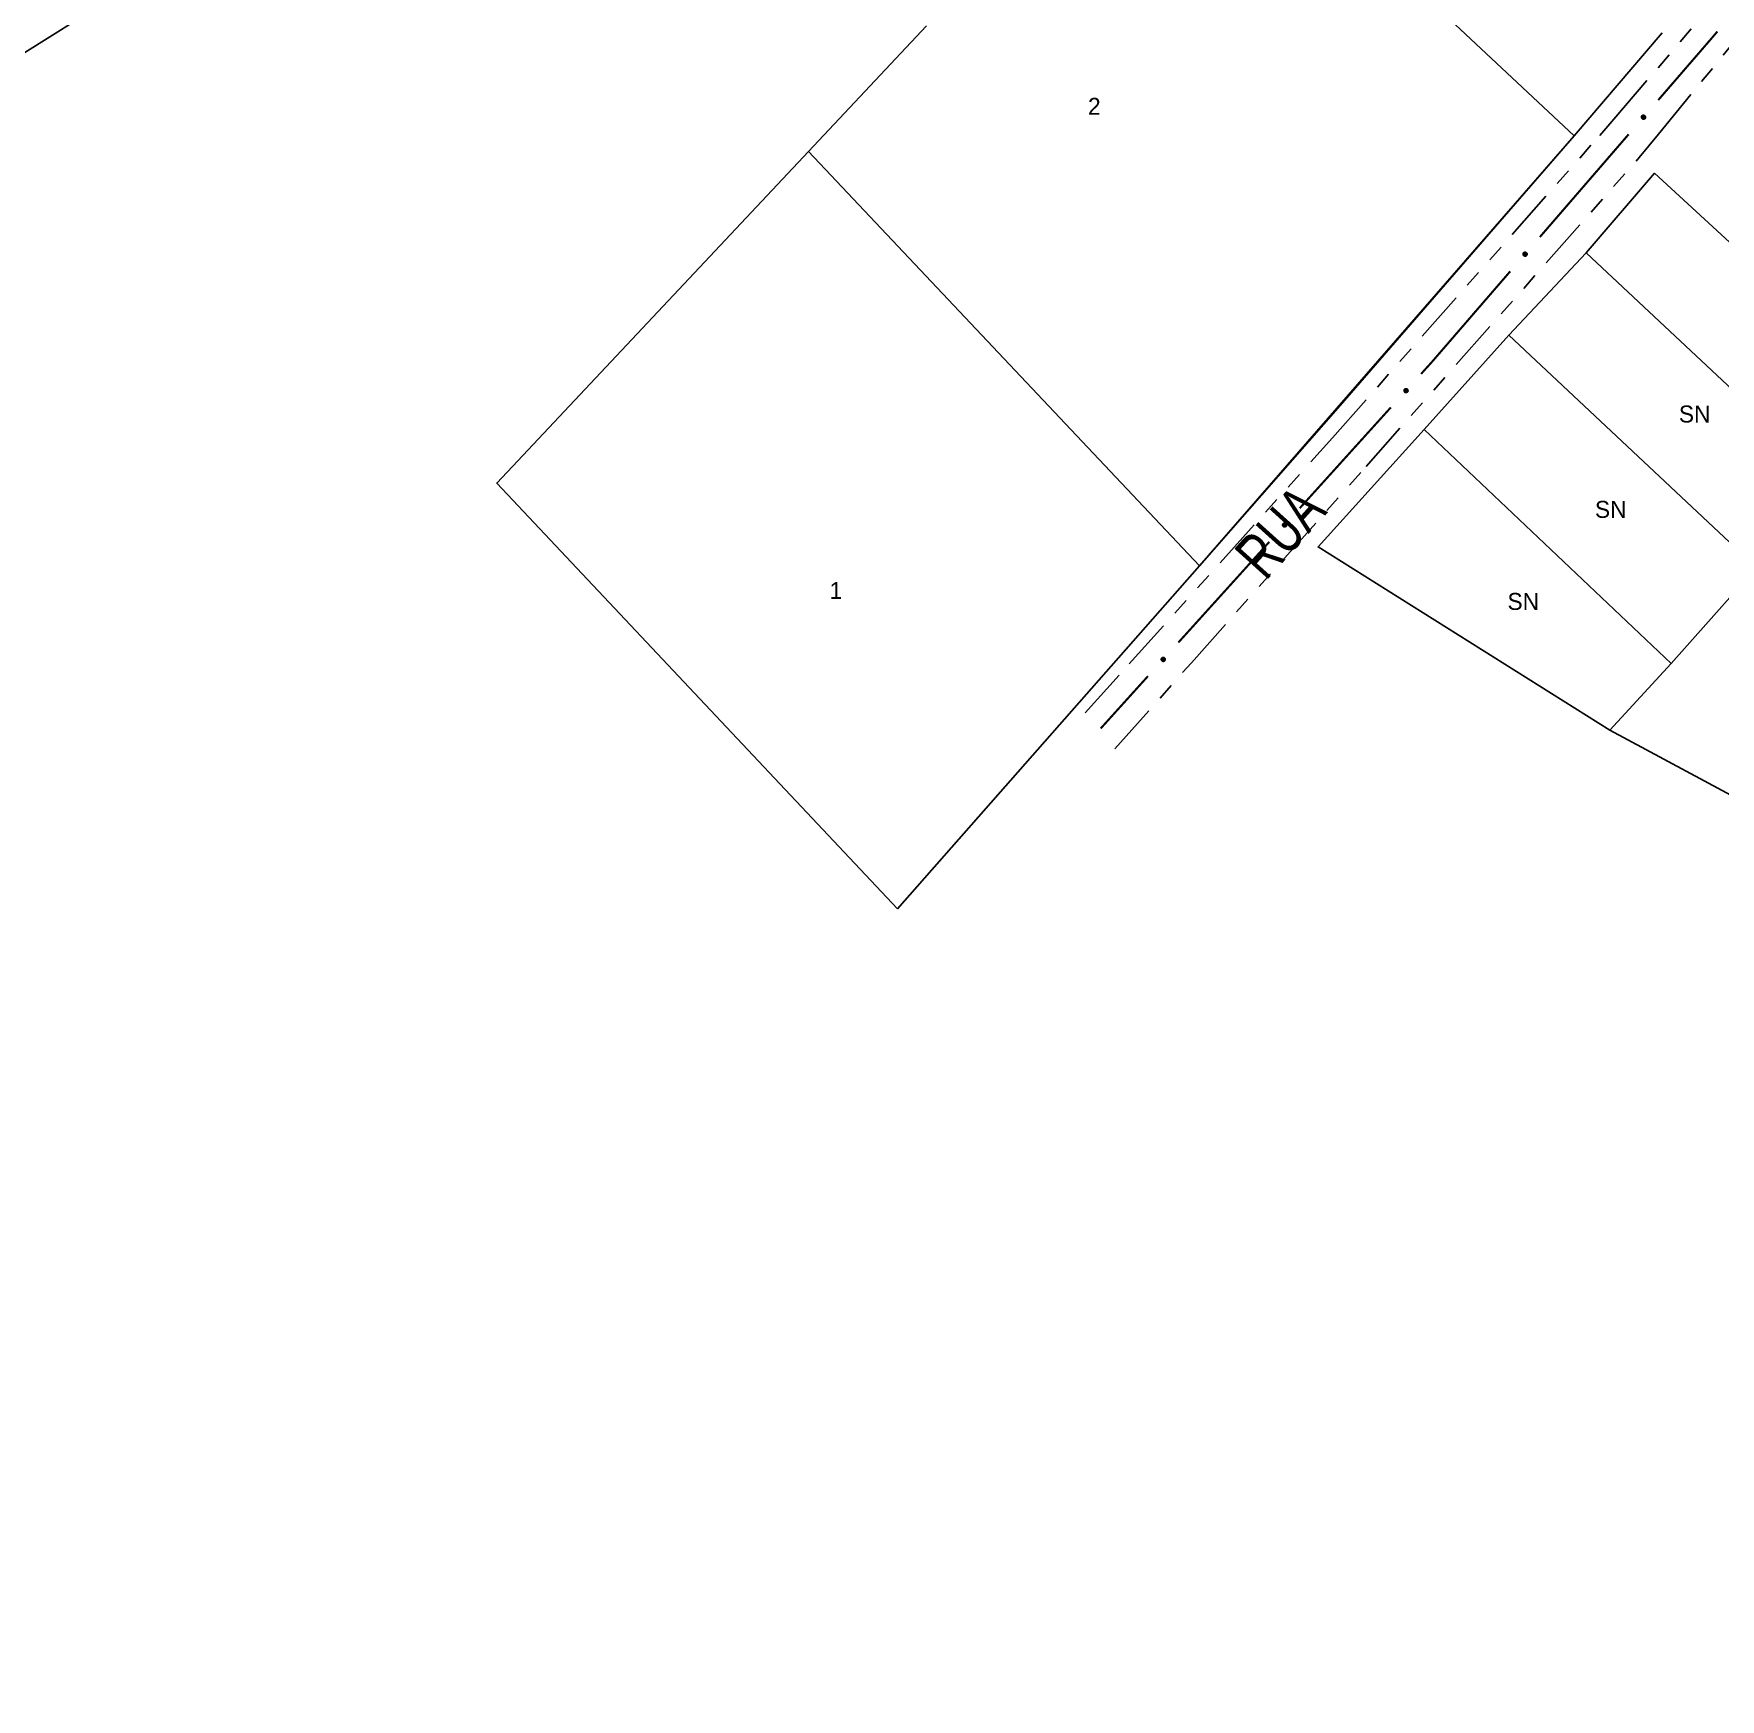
# Model space of a CAD drawing. Extents: x 209193 to 212081, y 4877574 to 4880493.
# Drawn here: x 210200.9 to 210349.9, y 4878246.1 to 4878393.2 of the extents above; entities that cross this region are included whole.
import ezdxf
from ezdxf.enums import TextEntityAlignment as Align

# ---------------------------------------------------------------- set-up
doc = ezdxf.new("R2010")
doc.units = 0
doc.header["$LTSCALE"] = 1.5
doc.header["$MEASUREMENT"] = 0
doc.linetypes.add('TRACO_25', pattern=[8, 3, -1, 1, -1, 1, -1])
for name, color, linetype in [('CD_MALHA_LOTES', 7, 'CONTINUOUS'), ('RU-QUADRA', 210, 'CONTINUOUS'), ('SV-EIXO-RUA-N-PAV', 6, 'CONTINUOUS'), ('SV-RUA-NAO-PAV', 7, 'CONTINUOUS'), ('SV-TXT-RUA-N-PAV', 7, 'CONTINUOUS'), ('Th_NmrPort', 1, 'CONTINUOUS')]:
    doc.layers.add(name, color=color, linetype=linetype)
doc.styles.add('ARIAL', font='ARIAL.SHX')

msp = doc.modelspace()

# ---------------------------------------------------------------- linework, layer by layer
at = {"layer": 'CD_MALHA_LOTES', "linetype": 'Continuous', "flags": 128}
for points in [[(210337.037373, 4878384.208696), (210309.139873, 4878410.33707)], [(210209.463265, 4878397.442204), (210197.700536, 4878390.053616)], [(210269.405227, 4878382.850833), (210279.816759, 4878393.928219)], [(210344.80652, 4878393.334804), (210337.037373, 4878384.208696)], [(210337.037373, 4878384.208696), (210303.927404, 4878346.238273)], [(210241.84669, 4878353.529832), (210269.405227, 4878382.850833)], [(210303.927404, 4878346.238273), (210269.405227, 4878382.850833)], [(210338.087798, 4878373.892068), (210344.13, 4878380.91)], [(210344.13, 4878380.91), (210366.195893, 4878360.587984)], [(210331.249518, 4878366.595635), (210338.087798, 4878373.892068)], [(210359.830745, 4878353.514391), (210338.087798, 4878373.892068)], [(210323.771741, 4878358.285415), (210331.249518, 4878366.595635)], [(210353.141226, 4878346.078538), (210331.249518, 4878366.595635)], [(210314.405803, 4878347.894836), (210323.771741, 4878358.285415)], [(210345.585508, 4878337.597462), (210323.771741, 4878358.285415)], [(210277.252698, 4878315.920468), (210241.84669, 4878353.529832)], [(210340.176206, 4878331.689522), (210314.405803, 4878347.894836)], [(210303.927404, 4878346.238273), (210277.252698, 4878315.920468)], [(210345.585508, 4878337.597462), (210353.141226, 4878346.078538)], [(210340.176206, 4878331.689522), (210345.585508, 4878337.597462)], [(210350.100151, 4878326.359533), (210340.176206, 4878331.689522)]]:
    msp.add_lwpolyline(points, dxfattribs=at)
at = {"layer": 'RU-QUADRA', "linetype": 'Continuous', "flags": 128}
for points in [[(210197.700536, 4878390.053616), (210209.463265, 4878397.442204)], [(210279.816759, 4878393.928219), (210269.405227, 4878382.850833), (210241.84669, 4878353.529832), (210277.252698, 4878315.920468), (210303.927404, 4878346.238273), (210316.34607, 4878360.38807), (210337.037373, 4878384.208696), (210344.80652, 4878393.334804)]]:
    msp.add_lwpolyline(points, dxfattribs=at)
msp.add_lwpolyline([(210413.639214, 4878292.233738), (210393.775881, 4878302.90201), (210376.985106, 4878311.920062), (210368.312631, 4878316.577907), (210359.315183, 4878321.41029), (210350.100151, 4878326.359533), (210340.176206, 4878331.689522), (210314.405803, 4878347.894836), (210323.771741, 4878358.285415), (210331.249518, 4878366.595635), (210338.087798, 4878373.892068), (210344.13, 4878380.91), (210366.195893, 4878360.587984), (210374.370571, 4878353.227642), (210381.598545, 4878346.315956), (210388.945253, 4878339.532871), (210396.291961, 4878332.749785), (210409.516035, 4878320.540231), (210425.691048, 4878305.625814)], close=True, dxfattribs=at)
at = {"layer": 'SV-EIXO-RUA-N-PAV', "const_width": 0.18}
for points in [[(210349.293826, 4878392.982984), (210344.454567, 4878387.381637)], [(210349.678686, 4878393.440335), (210349.293826, 4878392.982984)], [(210341.839551, 4878384.354808), (210333.994505, 4878375.274321)], [(210331.379489, 4878372.247492), (210324.84195, 4878364.680419)], [(210324.465104, 4878364.244227), (210323.510794, 4878363.187898)], [(210324.84195, 4878364.680419), (210324.465104, 4878364.244227)], [(210320.829331, 4878360.219774), (210312.784941, 4878351.315405)], [(210310.103478, 4878348.347282), (210302.059088, 4878339.442913)], [(210299.377625, 4878336.47479), (210295.35543, 4878332.022605)], [(210295.35543, 4878332.022605), (210295.205009, 4878331.856104)]]:
    msp.add_lwpolyline(points, dxfattribs=at)
at = {"layer": 'SV-EIXO-RUA-N-PAV'}
for points in [[(210343.324289, 4878385.904981), (210343.328541, 4878385.856257), (210343.322231, 4878385.813513), (210343.306708, 4878385.779376), (210343.285124, 4878385.752788), (210343.259979, 4878385.728073), (210343.229131, 4878385.708749), (210343.190142, 4878385.694885), (210343.141296, 4878385.690278), (210343.097933, 4878385.699619), (210343.063651, 4878385.713048), (210343.034631, 4878385.733958), (210343.011031, 4878385.758787), (210342.992018, 4878385.791494), (210342.978354, 4878385.831143), (210342.97491, 4878385.880372), (210342.981383, 4878385.922235), (210342.997265, 4878385.954859), (210343.018471, 4878385.983902), (210343.044444, 4878386.008825), (210343.074835, 4878386.02762), (210343.11478, 4878386.041305), (210343.163414, 4878386.044061), (210343.205241, 4878386.038081), (210343.23808, 4878386.022662), (210343.266202, 4878386.00114), (210343.291297, 4878385.976222), (210343.312013, 4878385.946021), (210343.324289, 4878385.904981)], [(210332.864227, 4878373.797665), (210332.868479, 4878373.748941), (210332.862169, 4878373.706197), (210332.846645, 4878373.67206), (210332.825062, 4878373.645472), (210332.799917, 4878373.620757), (210332.769069, 4878373.601433), (210332.73008, 4878373.587569), (210332.681234, 4878373.582962), (210332.637871, 4878373.592303), (210332.603589, 4878373.605732), (210332.574568, 4878373.626642), (210332.550969, 4878373.651471), (210332.531956, 4878373.684178), (210332.518292, 4878373.723827), (210332.514848, 4878373.773056), (210332.521321, 4878373.814919), (210332.537203, 4878373.847543), (210332.558409, 4878373.876586), (210332.584382, 4878373.901509), (210332.614773, 4878373.920304), (210332.654718, 4878373.933989), (210332.703352, 4878373.936745), (210332.745179, 4878373.930765), (210332.778018, 4878373.915345), (210332.80614, 4878373.893824), (210332.831235, 4878373.868906), (210332.851951, 4878373.838705), (210332.864227, 4878373.797665)], [(210322.348064, 4878361.736657), (210322.351235, 4878361.687852), (210322.343979, 4878361.645257), (210322.327703, 4878361.611473), (210322.305535, 4878361.58537), (210322.279849, 4878361.561219), (210322.24858, 4878361.542583), (210322.209293, 4878361.529587), (210322.160357, 4878361.526063), (210322.117211, 4878361.536363), (210322.083236, 4878361.550549), (210322.054686, 4878361.572096), (210322.031642, 4878361.597442), (210322.013359, 4878361.630563), (210322.000578, 4878361.670505), (210321.998225, 4878361.719798), (210322.005624, 4878361.761508), (210322.022226, 4878361.793772), (210322.04407, 4878361.822337), (210322.070589, 4878361.846679), (210322.101389, 4878361.864795), (210322.141628, 4878361.877592), (210322.190311, 4878361.879269), (210322.231995, 4878361.872364), (210322.264484, 4878361.85622), (210322.292123, 4878361.834081), (210322.316659, 4878361.808612), (210322.336701, 4878361.77796), (210322.348064, 4878361.736657)], [(210311.622211, 4878349.864165), (210311.625381, 4878349.815359), (210311.618126, 4878349.772765), (210311.60185, 4878349.738981), (210311.579682, 4878349.712877), (210311.553996, 4878349.688726), (210311.522727, 4878349.670091), (210311.48344, 4878349.657095), (210311.434503, 4878349.653571), (210311.391358, 4878349.663871), (210311.357383, 4878349.678056), (210311.328833, 4878349.699604), (210311.305789, 4878349.72495), (210311.287506, 4878349.758071), (210311.274724, 4878349.798013), (210311.272372, 4878349.847306), (210311.279771, 4878349.889016), (210311.296373, 4878349.92128), (210311.318217, 4878349.949845), (210311.344736, 4878349.974187), (210311.375536, 4878349.992303), (210311.415775, 4878350.0051), (210311.464458, 4878350.006777), (210311.506142, 4878349.999872), (210311.538631, 4878349.983728), (210311.566269, 4878349.961589), (210311.590806, 4878349.93612), (210311.610848, 4878349.905467), (210311.622211, 4878349.864165)], [(210300.896358, 4878337.991672), (210300.899528, 4878337.942867), (210300.892273, 4878337.900273), (210300.875996, 4878337.866489), (210300.853829, 4878337.840385), (210300.828143, 4878337.816234), (210300.796873, 4878337.797598), (210300.757587, 4878337.784602), (210300.70865, 4878337.781079), (210300.665505, 4878337.791379), (210300.63153, 4878337.805564), (210300.60298, 4878337.827112), (210300.579936, 4878337.852458), (210300.561653, 4878337.885579), (210300.548871, 4878337.925521), (210300.546519, 4878337.974814), (210300.553918, 4878338.016523), (210300.57052, 4878338.048787), (210300.592364, 4878338.077353), (210300.618883, 4878338.101695), (210300.649683, 4878338.119811), (210300.689922, 4878338.132607), (210300.738605, 4878338.134284), (210300.780289, 4878338.127379), (210300.812778, 4878338.111235), (210300.840416, 4878338.089096), (210300.864953, 4878338.063628), (210300.884994, 4878338.032975), (210300.896358, 4878337.991672)]]:
    msp.add_lwpolyline(points, close=True, dxfattribs=at)
for points in [[(210343.074835, 4878386.02762), (210342.97491, 4878385.880372)], [(210343.11478, 4878386.041305), (210342.978354, 4878385.831143)], [(210343.093008, 4878386.02874), (210342.981352, 4878385.861931)], [(210343.044444, 4878386.008825), (210342.981383, 4878385.922235)], [(210343.057283, 4878386.014523), (210342.981971, 4878385.906478)], [(210343.137744, 4878386.038777), (210342.986789, 4878385.813957)], [(210343.163414, 4878386.044061), (210342.992018, 4878385.791494)], [(210343.182151, 4878386.040084), (210343.003823, 4878385.779405)], [(210343.205241, 4878386.038081), (210343.011031, 4878385.758787)], [(210343.218809, 4878386.028248), (210343.024424, 4878385.748984)], [(210343.23808, 4878386.022662), (210343.034631, 4878385.733958)], [(210343.250116, 4878386.010217), (210343.048313, 4878385.726542)], [(210343.266202, 4878386.00114), (210343.063651, 4878385.713048)], [(210343.277103, 4878385.985099), (210343.085394, 4878385.708932)], [(210343.291297, 4878385.976222), (210343.097933, 4878385.699619)], [(210343.298456, 4878385.957635), (210343.122944, 4878385.698129)], [(210343.312013, 4878385.946021), (210343.141296, 4878385.690278)], [(210343.316241, 4878385.92604), (210343.166599, 4878385.696478)], [(210343.324289, 4878385.904981), (210343.190142, 4878385.694885)], [(210343.325527, 4878385.878347), (210343.214152, 4878385.707689)], [(210343.328541, 4878385.856257), (210343.229131, 4878385.708749)], [(210343.325049, 4878385.831875), (210343.249596, 4878385.725755)], [(210343.322231, 4878385.813513), (210343.259979, 4878385.728073)], [(210332.614773, 4878373.920304), (210332.514848, 4878373.773056)], [(210332.654718, 4878373.933989), (210332.518292, 4878373.723827)], [(210332.632946, 4878373.921424), (210332.52129, 4878373.754615)], [(210332.584382, 4878373.901509), (210332.521321, 4878373.814919)], [(210332.597221, 4878373.907207), (210332.521908, 4878373.799162)], [(210332.677682, 4878373.931461), (210332.526727, 4878373.706641)], [(210332.703352, 4878373.936745), (210332.531956, 4878373.684178)], [(210332.722089, 4878373.932768), (210332.54376, 4878373.672089)], [(210332.745179, 4878373.930765), (210332.550969, 4878373.651471)], [(210332.758747, 4878373.920932), (210332.564362, 4878373.641668)], [(210332.778018, 4878373.915345), (210332.574568, 4878373.626642)], [(210332.790054, 4878373.902901), (210332.588251, 4878373.619226)], [(210332.80614, 4878373.893824), (210332.603589, 4878373.605732)], [(210332.81704, 4878373.877783), (210332.625331, 4878373.601616)], [(210332.831235, 4878373.868906), (210332.637871, 4878373.592303)], [(210332.838394, 4878373.850319), (210332.662882, 4878373.590813)], [(210332.851951, 4878373.838705), (210332.681234, 4878373.582962)], [(210332.856179, 4878373.818724), (210332.706537, 4878373.589162)], [(210332.864227, 4878373.797665), (210332.73008, 4878373.587569)], [(210332.865465, 4878373.771031), (210332.75409, 4878373.600373)], [(210332.868479, 4878373.748941), (210332.769069, 4878373.601433)], [(210332.864987, 4878373.724559), (210332.789534, 4878373.618439)], [(210332.862169, 4878373.706197), (210332.799917, 4878373.620757)], [(210322.101389, 4878361.864795), (210321.998225, 4878361.719798)], [(210322.141628, 4878361.877592), (210322.000578, 4878361.670505)], [(210322.119583, 4878361.865512), (210322.004257, 4878361.70122)], [(210322.070589, 4878361.846679), (210322.005624, 4878361.761508)], [(210322.083552, 4878361.852091), (210322.005863, 4878361.745742)], [(210322.164531, 4878361.874556), (210322.008629, 4878361.653136)], [(210322.190311, 4878361.879269), (210322.013359, 4878361.630563)], [(210322.208955, 4878361.874878), (210322.024893, 4878361.618216)], [(210322.231995, 4878361.872364), (210322.031642, 4878361.597442)], [(210322.245343, 4878361.862232), (210322.044815, 4878361.587345)], [(210322.264484, 4878361.85622), (210322.054686, 4878361.572096)], [(210322.276242, 4878361.843512), (210322.068201, 4878361.564379)], [(210322.292123, 4878361.834081), (210322.083236, 4878361.550549)], [(210322.302665, 4878361.817802), (210322.104882, 4878361.545952)], [(210322.316659, 4878361.808612), (210322.117211, 4878361.536363)], [(210322.323404, 4878361.789871), (210322.142184, 4878361.534319)], [(210322.336701, 4878361.77796), (210322.160357, 4878361.526063)], [(210322.340485, 4878361.75789), (210322.185791, 4878361.531701)], [(210322.348064, 4878361.736657), (210322.209293, 4878361.529587)], [(210322.348711, 4878361.710002), (210322.233581, 4878361.541855)], [(210322.351235, 4878361.687852), (210322.24858, 4878361.542583)], [(210322.347203, 4878361.663553), (210322.269417, 4878361.559131)], [(210322.343979, 4878361.645257), (210322.279849, 4878361.561219)], [(210311.375536, 4878349.992303), (210311.272372, 4878349.847306)], [(210311.415775, 4878350.0051), (210311.274724, 4878349.798013)], [(210311.393729, 4878349.99302), (210311.278404, 4878349.828727)], [(210311.344736, 4878349.974187), (210311.279771, 4878349.889016)], [(210311.357698, 4878349.979599), (210311.28001, 4878349.87325)], [(210311.438677, 4878350.002063), (210311.282776, 4878349.780644)], [(210311.464458, 4878350.006777), (210311.287506, 4878349.758071)], [(210311.483102, 4878350.002385), (210311.29904, 4878349.745723)], [(210311.506142, 4878349.999872), (210311.305789, 4878349.72495)], [(210311.519489, 4878349.98974), (210311.318962, 4878349.714853)], [(210311.538631, 4878349.983728), (210311.328833, 4878349.699604)], [(210311.550388, 4878349.97102), (210311.342348, 4878349.691887)], [(210311.566269, 4878349.961589), (210311.357383, 4878349.678056)], [(210311.576812, 4878349.945309), (210311.379028, 4878349.67346)], [(210311.590806, 4878349.93612), (210311.391358, 4878349.663871)], [(210311.597551, 4878349.917379), (210311.416331, 4878349.661827)], [(210311.610848, 4878349.905467), (210311.434503, 4878349.653571)], [(210311.614631, 4878349.885398), (210311.459938, 4878349.659209)], [(210311.622211, 4878349.864165), (210311.48344, 4878349.657095)], [(210311.622858, 4878349.83751), (210311.507728, 4878349.669363)], [(210311.625381, 4878349.815359), (210311.522727, 4878349.670091)], [(210311.62135, 4878349.79106), (210311.543564, 4878349.686639)], [(210311.618126, 4878349.772765), (210311.553996, 4878349.688726)], [(210300.649683, 4878338.119811), (210300.546519, 4878337.974814)], [(210300.689922, 4878338.132607), (210300.548871, 4878337.925521)], [(210300.667876, 4878338.120528), (210300.552551, 4878337.956235)], [(210300.618883, 4878338.101695), (210300.553918, 4878338.016523)], [(210300.631845, 4878338.107106), (210300.554156, 4878338.000757)], [(210300.712824, 4878338.129571), (210300.556923, 4878337.908152)], [(210300.738605, 4878338.134284), (210300.561653, 4878337.885579)], [(210300.757249, 4878338.129893), (210300.573186, 4878337.873231)], [(210300.780289, 4878338.127379), (210300.579936, 4878337.852458)], [(210300.793636, 4878338.117248), (210300.593109, 4878337.84236)], [(210300.812778, 4878338.111235), (210300.60298, 4878337.827112)], [(210300.824535, 4878338.098527), (210300.616494, 4878337.819394)], [(210300.840416, 4878338.089096), (210300.63153, 4878337.805564)], [(210300.850959, 4878338.072817), (210300.653175, 4878337.800967)], [(210300.864953, 4878338.063628), (210300.665505, 4878337.791379)], [(210300.871698, 4878338.044886), (210300.690478, 4878337.789335)], [(210300.884994, 4878338.032975), (210300.70865, 4878337.781079)], [(210300.888778, 4878338.012905), (210300.734085, 4878337.786717)], [(210300.896358, 4878337.991672), (210300.757587, 4878337.784602)], [(210300.897005, 4878337.965018), (210300.781875, 4878337.79687)], [(210300.899528, 4878337.942867), (210300.796873, 4878337.797598)], [(210300.895497, 4878337.918568), (210300.81771, 4878337.814146)], [(210300.892273, 4878337.900273), (210300.828143, 4878337.816234)]]:
    msp.add_lwpolyline(points, dxfattribs=at)
at = {"layer": 'SV-RUA-NAO-PAV', "linetype": 'TRACO_25'}
for points in [[(210293.816502, 4878333.221315, 4.514452), (210297.728528, 4878337.572847, 5.242451), (210315.67, 4878357.53, 4.604078), (210339.28631, 4878384.260966, 5.618173), (210340.54, 4878385.68, 5.618173), (210386.465192, 4878439.484662, 7.804813)], [(210296.456306, 4878330.061223, 5.114559), (210303.223572, 4878337.665138, 5.51791), (210318.66, 4878355.01, 4.614642), (210342.78, 4878382.3, 5.544228), (210344.48598, 4878384.381816, 5.544228), (210372.92, 4878419.08, 6.315362), (210390.554495, 4878439.271085, 6.315362), (210392.307858, 4878440.088231, 7.973828), (210414.854248, 4878422.028498, 7.973828), (210451.953994, 4878389.340002, 7.973828), (210486.112905, 4878359.403826, 7.973828), (210506.774146, 4878341.532607, 7.973828), (210517.78342, 4878332.031453, 7.973828), (210535.730044, 4878320.117307, 7.973828), (210605.028146, 4878272.234506, 7.973828), (210641.750861, 4878246.068628, 7.973828)]]:
    msp.add_polyline3d(points, dxfattribs=at)

# ---------------------------------------------------------------- texts
at = {"layer": 'SV-TXT-RUA-N-PAV', "style": 'ARIAL', "width": 0.7}
msp.add_text('RUA', height=4, rotation=48, dxfattribs=at).set_placement((210309.77271, 4878344.823501))
at = {"layer": 'Th_NmrPort', "color": 1}
for s, p in [('2', (210294.082037, 4878386.830477)), ('SN', (210346.278531, 4878359.639461)), ('SN', (210338.864146, 4878351.214023)), ('1', (210271.255944, 4878344.044752)), ('SN', (210331.138882, 4878343.079259))]:
    msp.add_text(s, height=1.5, dxfattribs=at).set_placement(p, align=Align.MIDDLE_LEFT)

doc.saveas('drawing.dxf')
